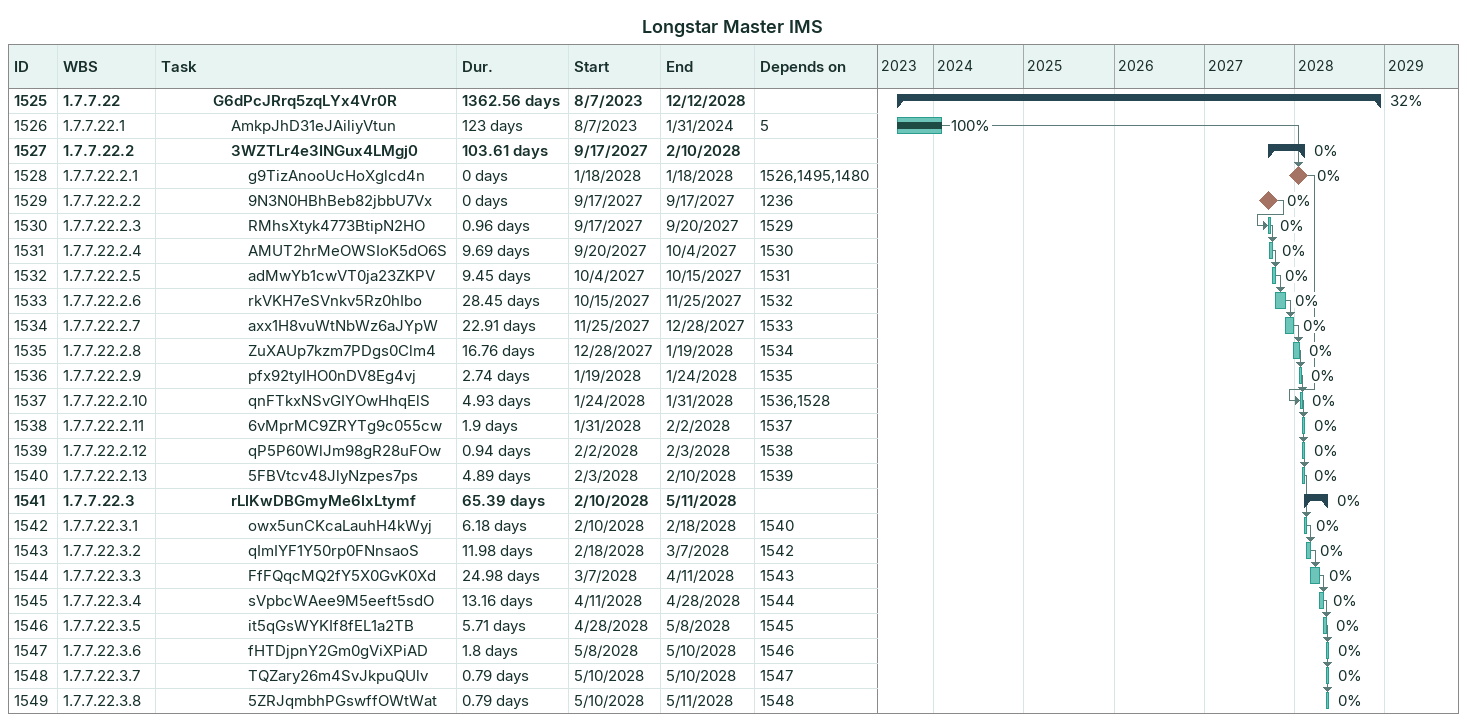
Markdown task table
Longstar Master IMS

| ID | WBS | Task | Duration | Start | Finish | Predecessors | % complete |
|---|---|---|---|---|---|---|---|
| 1525 | 1.7.7.22 | **G6dPcJRrq5zqLYx4Vr0R** | 1362.56d | 2023-08-07 | 2028-12-12 |  | 32 |
| 1526 | 1.7.7.22.1 | AmkpJhD31eJAiliyVtun | 123d | 2023-08-07 | 2024-01-31 | 5 | 100 |
| 1527 | 1.7.7.22.2 | **3WZTLr4e3INGux4LMgj0** | 103.61d | 2027-09-17 | 2028-02-10 |  | 0 |
| 1528 | 1.7.7.22.2.1 | g9TizAnooUcHoXglcd4n | 0d | 2028-01-18 | 2028-01-18 | 1526, 1495, 1480 | 0 |
| 1529 | 1.7.7.22.2.2 | 9N3N0HBhBeb82jbbU7Vx | 0d | 2027-09-17 | 2027-09-17 | 1236 | 0 |
| 1530 | 1.7.7.22.2.3 | RMhsXtyk4773BtipN2HO | 0.96d | 2027-09-17 | 2027-09-20 | 1529 | 0 |
| 1531 | 1.7.7.22.2.4 | AMUT2hrMeOWSIoK5dO6S | 9.69d | 2027-09-20 | 2027-10-04 | 1530 | 0 |
| 1532 | 1.7.7.22.2.5 | adMwYb1cwVT0ja23ZKPV | 9.45d | 2027-10-04 | 2027-10-15 | 1531 | 0 |
| 1533 | 1.7.7.22.2.6 | rkVKH7eSVnkv5Rz0hIbo | 28.45d | 2027-10-15 | 2027-11-25 | 1532 | 0 |
| 1534 | 1.7.7.22.2.7 | axx1H8vuWtNbWz6aJYpW | 22.91d | 2027-11-25 | 2027-12-28 | 1533 | 0 |
| 1535 | 1.7.7.22.2.8 | ZuXAUp7kzm7PDgs0Clm4 | 16.76d | 2027-12-28 | 2028-01-19 | 1534 | 0 |
| 1536 | 1.7.7.22.2.9 | pfx92tyIHO0nDV8Eg4vj | 2.74d | 2028-01-19 | 2028-01-24 | 1535 | 0 |
| 1537 | 1.7.7.22.2.10 | qnFTkxNSvGIYOwHhqElS | 4.93d | 2028-01-24 | 2028-01-31 | 1536, 1528 | 0 |
| 1538 | 1.7.7.22.2.11 | 6vMprMC9ZRYTg9c055cw | 1.9d | 2028-01-31 | 2028-02-02 | 1537 | 0 |
| 1539 | 1.7.7.22.2.12 | qP5P60WlJm98gR28uFOw | 0.94d | 2028-02-02 | 2028-02-03 | 1538 | 0 |
| 1540 | 1.7.7.22.2.13 | 5FBVtcv48JlyNzpes7ps | 4.89d | 2028-02-03 | 2028-02-10 | 1539 | 0 |
| 1541 | 1.7.7.22.3 | **rLlKwDBGmyMe6lxLtymf** | 65.39d | 2028-02-10 | 2028-05-11 |  | 0 |
| 1542 | 1.7.7.22.3.1 | owx5unCKcaLauhH4kWyj | 6.18d | 2028-02-10 | 2028-02-18 | 1540 | 0 |
| 1543 | 1.7.7.22.3.2 | qImIYF1Y50rp0FNnsaoS | 11.98d | 2028-02-18 | 2028-03-07 | 1542 | 0 |
| 1544 | 1.7.7.22.3.3 | FfFQqcMQ2fY5X0GvK0Xd | 24.98d | 2028-03-07 | 2028-04-11 | 1543 | 0 |
| 1545 | 1.7.7.22.3.4 | sVpbcWAee9M5eeft5sdO | 13.16d | 2028-04-11 | 2028-04-28 | 1544 | 0 |
| 1546 | 1.7.7.22.3.5 | it5qGsWYKIf8fEL1a2TB | 5.71d | 2028-04-28 | 2028-05-08 | 1545 | 0 |
| 1547 | 1.7.7.22.3.6 | fHTDjpnY2Gm0gViXPiAD | 1.8d | 2028-05-08 | 2028-05-10 | 1546 | 0 |
| 1548 | 1.7.7.22.3.7 | TQZary26m4SvJkpuQUlv | 0.79d | 2028-05-10 | 2028-05-10 | 1547 | 0 |
| 1549 | 1.7.7.22.3.8 | 5ZRJqmbhPGswffOWtWat | 0.79d | 2028-05-10 | 2028-05-11 | 1548 | 0 |
